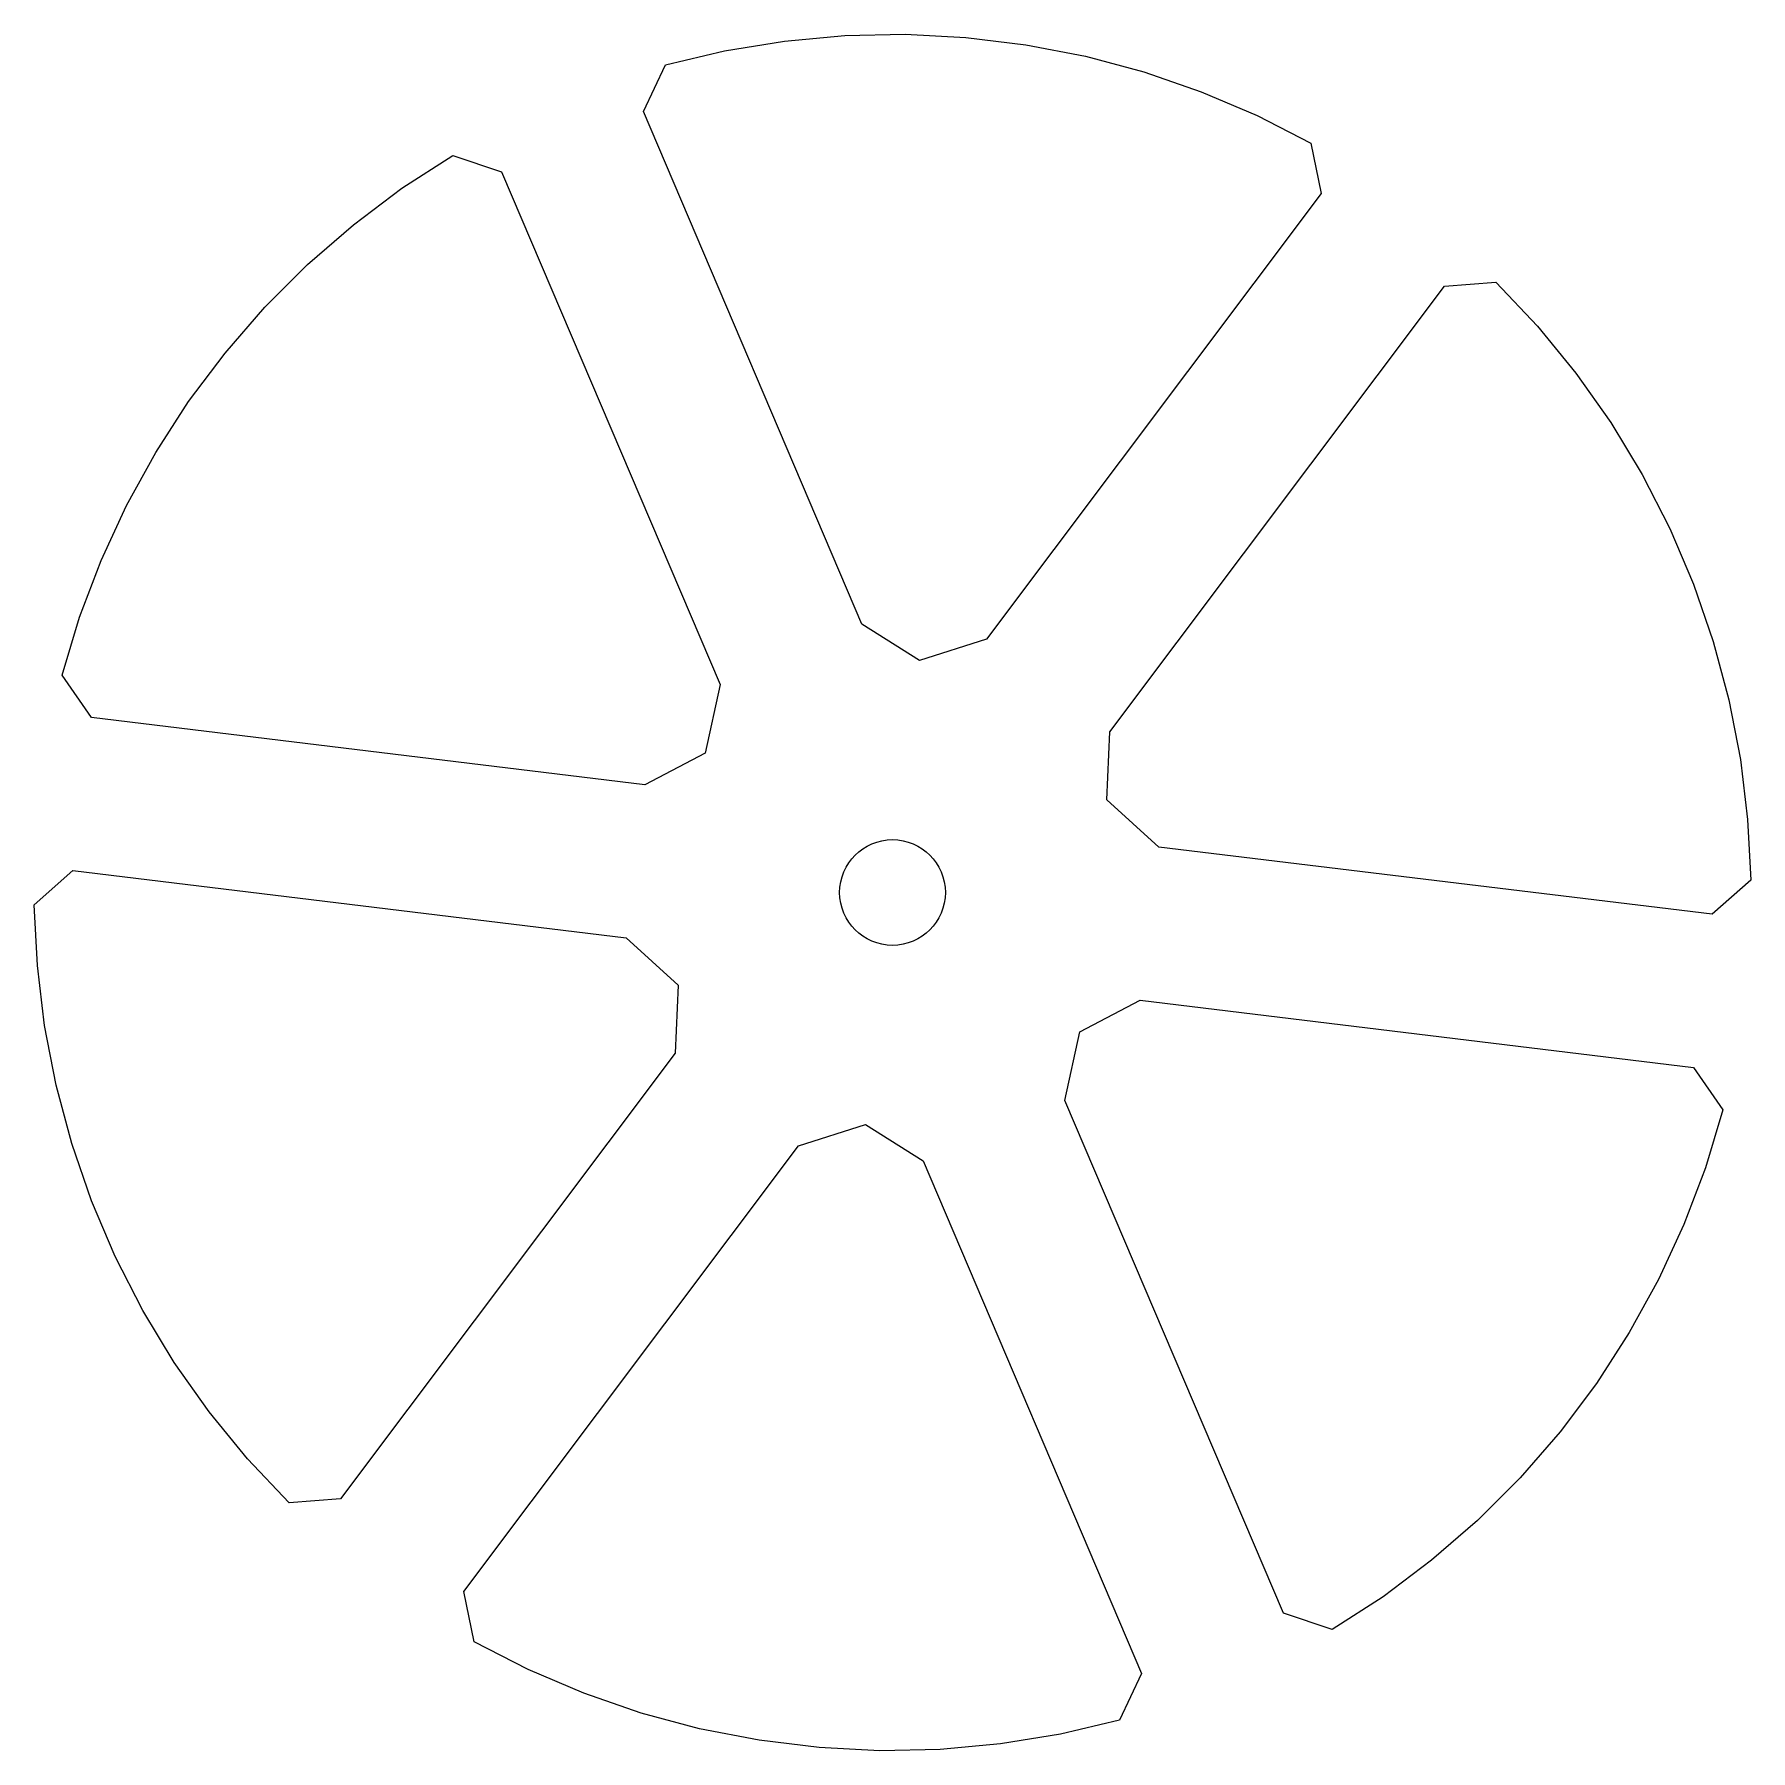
# Model space of a CAD drawing. Header units: centimetres. Extents: x -21.6 to 35.6, y -35.6 to 48.3.
# Drawn here: x 13.829 to 17.077, y 18.875 to 22.123 of the extents above; entities that cross this region are included whole.
import ezdxf

# ---------------------------------------------------------------- set-up
doc = ezdxf.new("R2010")
doc.units = ezdxf.units.CM
doc.header["$MEASUREMENT"] = 0
doc.layers.add('layer 1', color=7, linetype='Continuous')

msp = doc.modelspace()

# ---------------------------------------------------------------- linework, layer by layer
at = {"layer": 'layer 1', "lineweight": 9}
for points, knots in [([(15.63069, 20.97821), (15.63069, 20.97821), (16.26423, 21.82128), (16.26423, 21.82128), (16.26423, 21.82128), (16.26423, 21.82128), (16.24477, 21.91685), (16.24477, 21.91685), (16.24477, 21.91685), (16.24477, 21.91685), (16.14274, 21.96919), (16.14274, 21.96919), (16.14274, 21.96919), (16.14274, 21.96919), (16.03726, 22.0142), (16.03726, 22.0142), (16.03726, 22.0142), (16.03726, 22.0142), (15.92888, 22.05165), (15.92888, 22.05165), (15.92888, 22.05165), (15.92888, 22.05165), (15.81812, 22.08136), (15.81812, 22.08136), (15.81812, 22.08136), (15.81812, 22.08136), (15.70554, 22.10318), (15.70554, 22.10318), (15.70554, 22.10318), (15.70554, 22.10318), (15.5917, 22.117), (15.5917, 22.117), (15.5917, 22.117), (15.5917, 22.117), (15.47717, 22.12276), (15.47717, 22.12276), (15.47717, 22.12276), (15.47717, 22.12276), (15.36252, 22.12042), (15.36252, 22.12042), (15.36252, 22.12042), (15.36252, 22.12042), (15.24832, 22.10999), (15.24832, 22.10999), (15.24832, 22.10999), (15.24832, 22.10999), (15.13514, 22.09153), (15.13514, 22.09153), (15.13514, 22.09153), (15.13514, 22.09153), (15.02354, 22.06514), (15.02354, 22.06514), (15.02354, 22.06514), (15.02354, 22.06514), (14.98178, 21.977), (14.98178, 21.977), (14.98178, 21.977), (14.98178, 21.977), (15.39514, 21.00681), (15.39514, 21.00681), (15.39514, 21.00681), (15.39514, 21.00681), (15.5039, 20.9377), (15.5039, 20.9377), (15.5039, 20.9377), (15.5039, 20.9377), (15.63069, 20.97821), (15.63069, 20.97821)], [0, 0, 0, 0, 0.0555556, 0.0555556, 0.0555556, 0.0555556, 0.1111111, 0.1111111, 0.1111111, 0.1111111, 0.1666667, 0.1666667, 0.1666667, 0.1666667, 0.2222222, 0.2222222, 0.2222222, 0.2222222, 0.2777778, 0.2777778, 0.2777778, 0.2777778, 0.3333333, 0.3333333, 0.3333333, 0.3333333, 0.3888889, 0.3888889, 0.3888889, 0.3888889, 0.4444444, 0.4444444, 0.4444444, 0.4444444, 0.5, 0.5, 0.5, 0.5, 0.5555556, 0.5555556, 0.5555556, 0.5555556, 0.6111111, 0.6111111, 0.6111111, 0.6111111, 0.6666667, 0.6666667, 0.6666667, 0.6666667, 0.7222222, 0.7222222, 0.7222222, 0.7222222, 0.7777778, 0.7777778, 0.7777778, 0.7777778, 0.8333333, 0.8333333, 0.8333333, 0.8333333, 0.8888889, 0.8888889, 0.8888889, 0.8888889, 1, 1, 1, 1]), ([(15.12664, 20.89241), (15.12664, 20.89241), (14.71327, 21.8626), (14.71327, 21.8626), (14.71327, 21.8626), (14.71327, 21.8626), (14.62078, 21.89354), (14.62078, 21.89354), (14.62078, 21.89354), (14.62078, 21.89354), (14.52443, 21.83134), (14.52443, 21.83134), (14.52443, 21.83134), (14.52443, 21.83134), (14.43272, 21.7625), (14.43272, 21.7625), (14.43272, 21.7625), (14.43272, 21.7625), (14.34609, 21.68736), (14.34609, 21.68736), (14.34609, 21.68736), (14.34609, 21.68736), (14.26498, 21.60629), (14.26498, 21.60629), (14.26498, 21.60629), (14.26498, 21.60629), (14.1898, 21.51971), (14.1898, 21.51971), (14.1898, 21.51971), (14.1898, 21.51971), (14.12091, 21.42804), (14.12091, 21.42804), (14.12091, 21.42804), (14.12091, 21.42804), (14.05866, 21.33173), (14.05866, 21.33173), (14.05866, 21.33173), (14.05866, 21.33173), (14.00336, 21.23127), (14.00336, 21.23127), (14.00336, 21.23127), (14.00336, 21.23127), (13.95528, 21.12716), (13.95528, 21.12716), (13.95528, 21.12716), (13.95528, 21.12716), (13.91468, 21.01991), (13.91468, 21.01991), (13.91468, 21.01991), (13.91468, 21.01991), (13.88174, 20.91007), (13.88174, 20.91007), (13.88174, 20.91007), (13.88174, 20.91007), (13.93719, 20.82983), (13.93719, 20.82983), (13.93719, 20.82983), (13.93719, 20.82983), (14.98409, 20.70272), (14.98409, 20.70272), (14.98409, 20.70272), (14.98409, 20.70272), (15.09832, 20.76235), (15.09832, 20.76235), (15.09832, 20.76235), (15.09832, 20.76235), (15.12664, 20.89241), (15.12664, 20.89241)], [0, 0, 0, 0, 0.0555556, 0.0555556, 0.0555556, 0.0555556, 0.1111111, 0.1111111, 0.1111111, 0.1111111, 0.1666667, 0.1666667, 0.1666667, 0.1666667, 0.2222222, 0.2222222, 0.2222222, 0.2222222, 0.2777778, 0.2777778, 0.2777778, 0.2777778, 0.3333333, 0.3333333, 0.3333333, 0.3333333, 0.3888889, 0.3888889, 0.3888889, 0.3888889, 0.4444444, 0.4444444, 0.4444444, 0.4444444, 0.5, 0.5, 0.5, 0.5, 0.5555556, 0.5555556, 0.5555556, 0.5555556, 0.6111111, 0.6111111, 0.6111111, 0.6111111, 0.6666667, 0.6666667, 0.6666667, 0.6666667, 0.7222222, 0.7222222, 0.7222222, 0.7222222, 0.7777778, 0.7777778, 0.7777778, 0.7777778, 0.8333333, 0.8333333, 0.8333333, 0.8333333, 0.8888889, 0.8888889, 0.8888889, 0.8888889, 1, 1, 1, 1]), ([(15.95702, 20.58458), (15.95702, 20.58458), (17.00392, 20.45747), (17.00392, 20.45747), (17.00392, 20.45747), (17.00392, 20.45747), (17.07696, 20.5221), (17.07696, 20.5221), (17.07696, 20.5221), (17.07696, 20.5221), (17.07127, 20.63663), (17.07127, 20.63663), (17.07127, 20.63663), (17.07127, 20.63663), (17.05751, 20.75048), (17.05751, 20.75048), (17.05751, 20.75048), (17.05751, 20.75048), (17.03575, 20.86307), (17.03575, 20.86307), (17.03575, 20.86307), (17.03575, 20.86307), (17.0061, 20.97385), (17.0061, 20.97385), (17.0061, 20.97385), (17.0061, 20.97385), (16.96871, 21.08225), (16.96871, 21.08225), (16.96871, 21.08225), (16.96871, 21.08225), (16.92376, 21.18775), (16.92376, 21.18775), (16.92376, 21.18775), (16.92376, 21.18775), (16.87148, 21.28982), (16.87148, 21.28982), (16.87148, 21.28982), (16.87148, 21.28982), (16.81213, 21.38794), (16.81213, 21.38794), (16.81213, 21.38794), (16.81213, 21.38794), (16.746, 21.48162), (16.746, 21.48162), (16.746, 21.48162), (16.746, 21.48162), (16.67342, 21.5704), (16.67342, 21.5704), (16.67342, 21.5704), (16.67342, 21.5704), (16.59477, 21.65385), (16.59477, 21.65385), (16.59477, 21.65385), (16.59477, 21.65385), (16.49756, 21.64595), (16.49756, 21.64595), (16.49756, 21.64595), (16.49756, 21.64595), (15.86402, 20.80287), (15.86402, 20.80287), (15.86402, 20.80287), (15.86402, 20.80287), (15.85855, 20.67413), (15.85855, 20.67413), (15.85855, 20.67413), (15.85855, 20.67413), (15.95702, 20.58458), (15.95702, 20.58458)], [0, 0, 0, 0, 0.0555556, 0.0555556, 0.0555556, 0.0555556, 0.1111111, 0.1111111, 0.1111111, 0.1111111, 0.1666667, 0.1666667, 0.1666667, 0.1666667, 0.2222222, 0.2222222, 0.2222222, 0.2222222, 0.2777778, 0.2777778, 0.2777778, 0.2777778, 0.3333333, 0.3333333, 0.3333333, 0.3333333, 0.3888889, 0.3888889, 0.3888889, 0.3888889, 0.4444444, 0.4444444, 0.4444444, 0.4444444, 0.5, 0.5, 0.5, 0.5, 0.5555556, 0.5555556, 0.5555556, 0.5555556, 0.6111111, 0.6111111, 0.6111111, 0.6111111, 0.6666667, 0.6666667, 0.6666667, 0.6666667, 0.7222222, 0.7222222, 0.7222222, 0.7222222, 0.7777778, 0.7777778, 0.7777778, 0.7777778, 0.8333333, 0.8333333, 0.8333333, 0.8333333, 0.8888889, 0.8888889, 0.8888889, 0.8888889, 1, 1, 1, 1]), ([(15.55296, 20.49878), (15.55296, 20.55401), (15.50819, 20.59878), (15.45296, 20.59878), (15.45296, 20.59878), (15.39774, 20.59878), (15.35296, 20.55401), (15.35296, 20.49878), (15.35296, 20.49878), (15.35296, 20.44355), (15.39774, 20.39877), (15.45296, 20.39877), (15.45296, 20.39877), (15.50819, 20.39877), (15.55296, 20.44355), (15.55296, 20.49878)], [0, 0, 0, 0, 0.2, 0.2, 0.2, 0.2, 0.4, 0.4, 0.4, 0.4, 0.6, 0.6, 0.6, 0.6, 1, 1, 1, 1]), ([(14.94891, 20.41298), (14.94891, 20.41298), (13.90201, 20.5401), (13.90201, 20.5401), (13.90201, 20.5401), (13.90201, 20.5401), (13.82897, 20.47547), (13.82897, 20.47547), (13.82897, 20.47547), (13.82897, 20.47547), (13.83466, 20.36093), (13.83466, 20.36093), (13.83466, 20.36093), (13.83466, 20.36093), (13.84842, 20.24709), (13.84842, 20.24709), (13.84842, 20.24709), (13.84842, 20.24709), (13.87018, 20.13449), (13.87018, 20.13449), (13.87018, 20.13449), (13.87018, 20.13449), (13.89983, 20.02372), (13.89983, 20.02372), (13.89983, 20.02372), (13.89983, 20.02372), (13.93723, 19.91531), (13.93723, 19.91531), (13.93723, 19.91531), (13.93723, 19.91531), (13.98218, 19.80981), (13.98218, 19.80981), (13.98218, 19.80981), (13.98218, 19.80981), (14.03446, 19.70775), (14.03446, 19.70775), (14.03446, 19.70775), (14.03446, 19.70775), (14.09381, 19.60963), (14.09381, 19.60963), (14.09381, 19.60963), (14.09381, 19.60963), (14.15994, 19.51594), (14.15994, 19.51594), (14.15994, 19.51594), (14.15994, 19.51594), (14.23251, 19.42715), (14.23251, 19.42715), (14.23251, 19.42715), (14.23251, 19.42715), (14.31117, 19.3437), (14.31117, 19.3437), (14.31117, 19.3437), (14.31117, 19.3437), (14.40838, 19.35161), (14.40838, 19.35161), (14.40838, 19.35161), (14.40838, 19.35161), (15.04192, 20.19469), (15.04192, 20.19469), (15.04192, 20.19469), (15.04192, 20.19469), (15.04739, 20.32343), (15.04739, 20.32343), (15.04739, 20.32343), (15.04739, 20.32343), (14.94891, 20.41298), (14.94891, 20.41298)], [0, 0, 0, 0, 0.0555556, 0.0555556, 0.0555556, 0.0555556, 0.1111111, 0.1111111, 0.1111111, 0.1111111, 0.1666667, 0.1666667, 0.1666667, 0.1666667, 0.2222222, 0.2222222, 0.2222222, 0.2222222, 0.2777778, 0.2777778, 0.2777778, 0.2777778, 0.3333333, 0.3333333, 0.3333333, 0.3333333, 0.3888889, 0.3888889, 0.3888889, 0.3888889, 0.4444444, 0.4444444, 0.4444444, 0.4444444, 0.5, 0.5, 0.5, 0.5, 0.5555556, 0.5555556, 0.5555556, 0.5555556, 0.6111111, 0.6111111, 0.6111111, 0.6111111, 0.6666667, 0.6666667, 0.6666667, 0.6666667, 0.7222222, 0.7222222, 0.7222222, 0.7222222, 0.7777778, 0.7777778, 0.7777778, 0.7777778, 0.8333333, 0.8333333, 0.8333333, 0.8333333, 0.8888889, 0.8888889, 0.8888889, 0.8888889, 1, 1, 1, 1]), ([(15.7793, 20.10516), (15.7793, 20.10516), (16.19267, 19.13496), (16.19267, 19.13496), (16.19267, 19.13496), (16.19267, 19.13496), (16.28516, 19.10402), (16.28516, 19.10402), (16.28516, 19.10402), (16.28516, 19.10402), (16.3815, 19.16622), (16.3815, 19.16622), (16.3815, 19.16622), (16.3815, 19.16622), (16.47322, 19.23506), (16.47322, 19.23506), (16.47322, 19.23506), (16.47322, 19.23506), (16.55984, 19.3102), (16.55984, 19.3102), (16.55984, 19.3102), (16.55984, 19.3102), (16.64095, 19.39126), (16.64095, 19.39126), (16.64095, 19.39126), (16.64095, 19.39126), (16.71614, 19.47785), (16.71614, 19.47785), (16.71614, 19.47785), (16.71614, 19.47785), (16.78503, 19.56952), (16.78503, 19.56952), (16.78503, 19.56952), (16.78503, 19.56952), (16.84728, 19.66583), (16.84728, 19.66583), (16.84728, 19.66583), (16.84728, 19.66583), (16.90258, 19.76629), (16.90258, 19.76629), (16.90258, 19.76629), (16.90258, 19.76629), (16.95065, 19.87041), (16.95065, 19.87041), (16.95065, 19.87041), (16.95065, 19.87041), (16.99126, 19.97765), (16.99126, 19.97765), (16.99126, 19.97765), (16.99126, 19.97765), (17.02419, 20.0875), (17.02419, 20.0875), (17.02419, 20.0875), (17.02419, 20.0875), (16.96874, 20.16773), (16.96874, 20.16773), (16.96874, 20.16773), (16.96874, 20.16773), (15.92184, 20.29485), (15.92184, 20.29485), (15.92184, 20.29485), (15.92184, 20.29485), (15.80762, 20.23521), (15.80762, 20.23521), (15.80762, 20.23521), (15.80762, 20.23521), (15.7793, 20.10516), (15.7793, 20.10516)], [0, 0, 0, 0, 0.0555556, 0.0555556, 0.0555556, 0.0555556, 0.1111111, 0.1111111, 0.1111111, 0.1111111, 0.1666667, 0.1666667, 0.1666667, 0.1666667, 0.2222222, 0.2222222, 0.2222222, 0.2222222, 0.2777778, 0.2777778, 0.2777778, 0.2777778, 0.3333333, 0.3333333, 0.3333333, 0.3333333, 0.3888889, 0.3888889, 0.3888889, 0.3888889, 0.4444444, 0.4444444, 0.4444444, 0.4444444, 0.5, 0.5, 0.5, 0.5, 0.5555556, 0.5555556, 0.5555556, 0.5555556, 0.6111111, 0.6111111, 0.6111111, 0.6111111, 0.6666667, 0.6666667, 0.6666667, 0.6666667, 0.7222222, 0.7222222, 0.7222222, 0.7222222, 0.7777778, 0.7777778, 0.7777778, 0.7777778, 0.8333333, 0.8333333, 0.8333333, 0.8333333, 0.8888889, 0.8888889, 0.8888889, 0.8888889, 1, 1, 1, 1]), ([(15.27525, 20.01936), (15.27525, 20.01936), (14.64171, 19.17627), (14.64171, 19.17627), (14.64171, 19.17627), (14.64171, 19.17627), (14.66116, 19.0807), (14.66116, 19.0807), (14.66116, 19.0807), (14.66116, 19.0807), (14.7632, 19.02837), (14.7632, 19.02837), (14.7632, 19.02837), (14.7632, 19.02837), (14.86867, 18.98336), (14.86867, 18.98336), (14.86867, 18.98336), (14.86867, 18.98336), (14.97706, 18.94591), (14.97706, 18.94591), (14.97706, 18.94591), (14.97706, 18.94591), (15.08782, 18.9162), (15.08782, 18.9162), (15.08782, 18.9162), (15.08782, 18.9162), (15.2004, 18.89438), (15.2004, 18.89438), (15.2004, 18.89438), (15.2004, 18.89438), (15.31424, 18.88055), (15.31424, 18.88055), (15.31424, 18.88055), (15.31424, 18.88055), (15.42877, 18.8748), (15.42877, 18.8748), (15.42877, 18.8748), (15.42877, 18.8748), (15.54342, 18.87714), (15.54342, 18.87714), (15.54342, 18.87714), (15.54342, 18.87714), (15.65762, 18.88756), (15.65762, 18.88756), (15.65762, 18.88756), (15.65762, 18.88756), (15.7708, 18.90602), (15.7708, 18.90602), (15.7708, 18.90602), (15.7708, 18.90602), (15.8824, 18.93242), (15.8824, 18.93242), (15.8824, 18.93242), (15.8824, 18.93242), (15.92416, 19.02056), (15.92416, 19.02056), (15.92416, 19.02056), (15.92416, 19.02056), (15.51079, 19.99076), (15.51079, 19.99076), (15.51079, 19.99076), (15.51079, 19.99076), (15.40204, 20.05986), (15.40204, 20.05986), (15.40204, 20.05986), (15.40204, 20.05986), (15.27525, 20.01936), (15.27525, 20.01936)], [0, 0, 0, 0, 0.0555556, 0.0555556, 0.0555556, 0.0555556, 0.1111111, 0.1111111, 0.1111111, 0.1111111, 0.1666667, 0.1666667, 0.1666667, 0.1666667, 0.2222222, 0.2222222, 0.2222222, 0.2222222, 0.2777778, 0.2777778, 0.2777778, 0.2777778, 0.3333333, 0.3333333, 0.3333333, 0.3333333, 0.3888889, 0.3888889, 0.3888889, 0.3888889, 0.4444444, 0.4444444, 0.4444444, 0.4444444, 0.5, 0.5, 0.5, 0.5, 0.5555556, 0.5555556, 0.5555556, 0.5555556, 0.6111111, 0.6111111, 0.6111111, 0.6111111, 0.6666667, 0.6666667, 0.6666667, 0.6666667, 0.7222222, 0.7222222, 0.7222222, 0.7222222, 0.7777778, 0.7777778, 0.7777778, 0.7777778, 0.8333333, 0.8333333, 0.8333333, 0.8333333, 0.8888889, 0.8888889, 0.8888889, 0.8888889, 1, 1, 1, 1])]:
    msp.add_open_spline(points, degree=3, knots=knots, dxfattribs=at)

doc.saveas('drawing.dxf')
